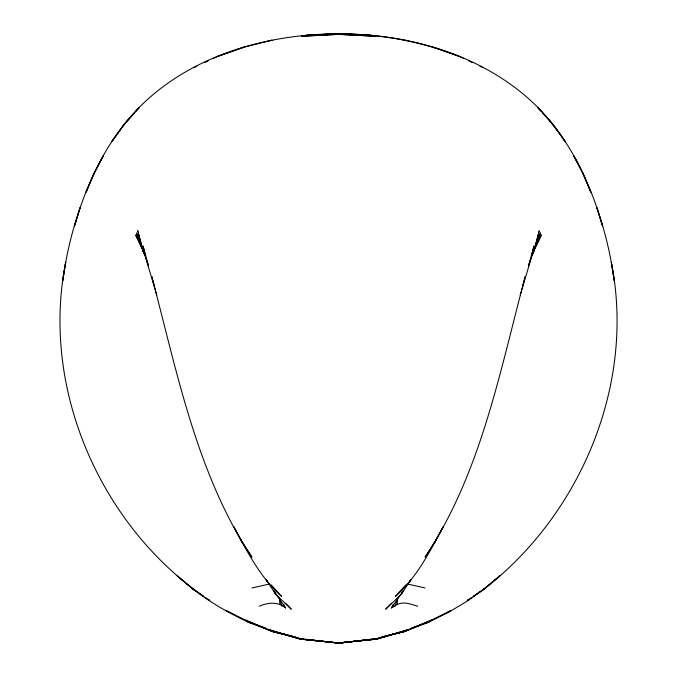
<?xml version="1.0" encoding="UTF-8"?>
<svg xmlns="http://www.w3.org/2000/svg" width="677" height="677" viewBox="0 0 677 677"><rect width="100%" height="100%" fill="white"/><g stroke="black" fill="none" stroke-linecap="round" stroke-linejoin="round"><path stroke-width="1.02" d="M393.295 604.29L391.518 607.929L397.162 604.595L397.45 598.502M522.441 286.684L525.25 276.504C499.601 372.367 480.966 473.164 425.071 557.163L436.115 539.916L443.452 526.351L434.05 543.445L436.115 539.916C425.054 560.438 412.962 580.858 395.351 596.505L405.828 584.894M529.312 262.811L528.483 265.79L534.551 248.687L539.281 230.755L533.831 251.26L531.14 256.71M529.863 260.831L530.683 257.852M531.233 255.872L533.992 245.954L529.82 262.938L521.722 289.951M520.198 294.833L521.112 291.905M394.979 606.186L397.958 597.512M532.545 253.503L540.517 233.032L532.545 253.503L541.372 234.953L532.359 253.41L534.551 248.687L533.831 251.26L531.623 254.687M410.567 579.512L409.221 582.338L410.973 579.436M391.441 603.207L385.67 609.224L401.317 594.313L402.984 591.165L401.546 592.663M401.317 594.313L410.846 579.58M391.518 607.929L402.984 591.165M134.105 113.338L123.612 125.033L111.773 141.721L124.839 123.637L139.005 107.88L136.204 110.994M468.873 599.323L467.189 600.474L471.556 597.613M473.096 596.454L484.893 588.423L500.201 575.467L481.872 590.733L473.274 596.462M397.162 604.595C403.56 601.091 411.277 604.307 417.692 606.211M411.024 628.171L429.015 622.053L425.3 623.28L451.017 610.519L429.015 622.053L403.052 631.946L382.573 636.854M194.138 67.582L196.939 66.253M204.403 62.707L208.135 60.938M212.806 58.721L216.538 56.953M425.3 623.28L448.005 612.626L467.672 600.88L484.893 588.423L481.872 590.733C580.206 516.069 635.855 384.578 611.272 262.227L614.225 280.684C610.899 255.796 605.128 231.255 596.784 207.568L602.648 226.55C595.845 201.864 586.341 177.899 573.58 155.668L583.472 174.497L590.776 192.15L582.812 172.999L583.472 174.497C572.167 149.93 556.9 127.242 537.995 107.88L540.796 110.994M271.892 40.239L244.067 47.119L217.469 56.504L218.569 56.149M219.551 55.802L244.067 47.119M259.308 606.211C267.923 602.42 278.027 601.455 285.482 607.929L283.705 604.29M299.454 638.529L338.847 643.15L377.546 638.529L338.847 643.091L376.344 639.088L393.083 634.061M376.344 639.088L373.89 639.316L375.887 638.749M379.89 637.607L382.886 636.752M384.891 636.185L387.887 635.331M373.89 639.316L375.896 638.783M377.901 638.259L403.941 631.37M252.03 587.941L269.81 583.946M384.536 636.338L405.878 631.125L431.3 620.149L403.052 631.946L405.878 631.125L375.346 639.308L341.978 642.541L377.504 638.944L407.376 629.864L375.346 639.308L377.504 638.944L338.847 643.091L363.862 640.146M542.895 113.338L553.388 125.033L552.161 123.637L565.227 141.721C517.583 66.194 424.877 33.511 338.847 33.85L338.153 33.85C258.682 33.935 174.158 60.659 123.612 125.033L124.839 123.637C108.345 144.209 95.533 167.515 86.224 192.15L94.188 172.999L103.42 155.668L93.528 174.497L94.188 172.999L86.36 190.643L79.793 208.524L74.352 226.55L80.216 207.568C71.872 231.255 66.101 255.796 62.775 280.684L65.728 262.227C40.671 387.735 99.536 523.88 203.726 596.462M366.985 639.79L370.116 639.427M374.279 638.944L376.361 638.699M304.582 35.644L301.434 35.805L314.289 34.688L338.153 33.85M271.587 40.239L272.019 40.197M301.434 35.805L312.173 34.992M310.802 35.542L312.892 35.416M309.017 35.568L312.173 35.382M306.681 35.534L311.928 35.263M319.265 34.882L327.66 34.451M332.906 34.18L338.153 33.918L330.935 34.18L338.153 33.918L333.922 34.18M324.486 34.882L327.643 34.722L323.411 34.874M312.249 35.204L301.883 35.712L327.837 34.29M319.502 34.84L327.786 34.425L315.313 34.857M302.238 35.788L304.345 35.678M307.519 35.517L312.799 35.246M320.196 34.874L327.583 34.502M310.007 35.568L312.089 35.466M324.596 34.84L327.727 34.688M305.183 35.636L302.094 35.779L338.153 34.028L320.636 34.882M307.248 35.534L316.514 35.086M322.599 34.865L327.778 34.637M314.12 34.84L327.702 34.315M338.847 33.85L362.711 34.688L375.566 35.805L372.418 35.644M349.163 34.29C386.161 34.933 423.007 42.304 457.449 55.802M349.298 34.315L362.88 34.84M361.687 34.857L349.23 34.375L357.498 34.84M349.222 34.637L354.401 34.865M356.364 34.882L338.847 34.028L374.906 35.779L371.817 35.636M360.486 35.086L369.752 35.534M353.589 34.874L349.383 34.671L352.514 34.882M364.751 35.204L375.117 35.712M343.078 34.18L338.847 33.968L346.065 34.18L338.847 33.918L344.094 34.18M349.417 34.502L356.804 34.874M364.201 35.246L369.481 35.517M372.655 35.678L374.762 35.788L364.7 35.069M349.273 34.688L352.404 34.84M364.911 35.466L366.993 35.568M349.34 34.451L357.735 34.882M365.072 35.263L370.319 35.534M364.827 35.382L367.983 35.568M364.108 35.416L366.198 35.542M364.827 34.992L375.566 35.805M404.981 40.197L405.413 40.239M283.917 634.061L300.656 639.088L303.11 639.316L301.113 638.749M300.656 639.088L338.153 643.04L313.138 640.146M338.153 643.091L299.496 638.944L269.624 629.864L301.654 639.308L335.022 642.541L299.496 638.944L301.654 639.308L271.122 631.125L245.7 620.149L273.948 631.946L294.427 636.854M300.639 638.699L302.721 638.944M306.884 639.427L310.015 639.79M407.19 583.946L424.97 587.941M292.464 636.338L271.122 631.125L273.948 631.946L247.985 622.053L225.983 610.519L251.7 623.28L247.985 622.053L265.976 628.171M273.059 631.37L299.099 638.259M301.104 638.783L303.11 639.316M289.113 635.331L292.109 636.185M294.114 636.752L297.11 637.607M458.431 56.149L459.531 56.504L432.933 47.119M251.7 623.28C224.205 611.771 198.877 595.472 176.799 575.467L195.128 590.733L192.107 588.423L203.904 596.454M460.462 56.953L464.194 58.721M468.865 60.938L472.597 62.707M480.061 66.253L482.862 67.582M205.444 597.613L209.743 600.474L208.127 599.323M266.154 579.58L275.683 594.313L291.33 609.224L285.559 603.207M275.683 594.313L274.016 591.165L275.454 592.663M271.172 584.894L281.649 596.505C260.07 577.388 247.08 551.281 233.548 526.351L242.95 543.445L251.929 557.163L240.885 539.916L242.95 543.445C194.197 461.773 175.868 367.34 151.75 276.504L154.559 286.684M274.016 591.165L285.482 607.929M145.377 254.687L143.169 251.26L136.483 233.032L144.455 253.503L143.169 251.26L137.719 230.755L143.169 251.26L145.86 256.71M266.027 579.436L267.779 582.338L266.433 579.512M144.455 253.503L135.628 234.953L144.641 253.41L142.449 248.687L148.517 265.79L147.688 262.811M279.042 597.512L282.021 606.186M155.278 289.951L147.18 262.938L143.008 245.954L145.767 255.872M155.888 291.905L156.802 294.833M146.317 257.852L147.137 260.831M279.55 598.502L279.838 604.595M304.515 35.923L302.424 36.05L304.523 35.94M304.811 35.805L302.704 35.932L304.794 35.822M314.907 35.509L302.348 36.211L338.153 34.383L314.907 35.509M338.153 33.918L332.966 34.172L338.153 33.968M344.043 34.172L338.847 33.968L344.034 34.172M362.093 35.509L338.847 34.383L374.652 36.211L362.093 35.509M374.296 35.932L372.206 35.822L374.296 35.932M374.576 36.05L372.477 35.94L374.576 36.05"/></g></svg>
